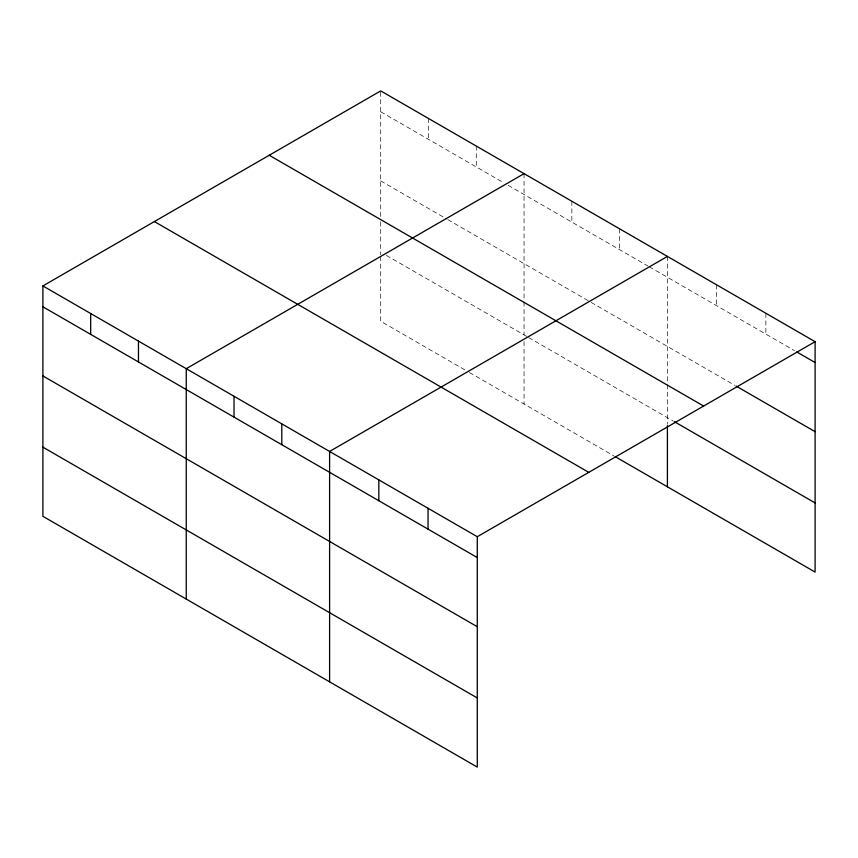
<?xml version="1.0" encoding="UTF-8"?>
<svg xmlns="http://www.w3.org/2000/svg" width="858" height="858" viewBox="0 0 858 858"><rect width="100%" height="100%" fill="white"/><g stroke="black" fill="none" stroke-linecap="round" stroke-linejoin="round"><path stroke-width="0.64" stroke-dasharray="4.29 3.22" d="M380.716 216.516L380.716 90.894M380.716 111.755L503.582 182.69M508.129 185.317L648.069 266.109M649.206 266.763L794.487 350.643M380.716 180.899L446.696 218.994M447.833 219.648L590.047 301.748M591.183 302.413L734.952 385.414M386.4 255.416L527.477 336.862M528.614 337.526L673.133 420.967M464.897 369.884L380.716 321.278L380.716 256.124M469.455 372.511L613.942 455.93M765.872 313.267L765.872 334.116M716.634 284.835L716.634 305.695M667.406 256.413L667.406 383.354M667.406 384.674L667.406 424.302M619.626 228.829L619.626 249.689M571.846 201.244L571.846 222.104M524.056 173.659L524.056 300.6M524.056 301.919L524.056 334.899M524.056 341.548L524.056 404.043M476.276 146.064L476.276 166.924M428.496 118.479L428.496 139.339M380.716 221.793L380.716 254.794"/><path stroke-width="1.29" d="M42.9 285.929L477.284 536.722L477.284 767.106L42.9 516.312L42.9 285.929L380.716 90.894L815.1 341.688L815.1 572.072L615.079 456.585M524.056 173.659L186.25 368.693L186.25 599.077M667.406 256.413L329.601 451.447L329.601 681.831M477.284 536.722L815.1 341.688M796.782 351.962L815.1 362.537M736.1 386.079L815.1 431.681M269.23 155.255L703.624 406.049M674.281 421.621L815.1 502.927M154.376 221.568L588.77 472.361M42.9 306.789L477.284 557.571M42.9 375.933L477.284 626.726M42.9 447.168L477.284 697.962M667.406 425.632L667.406 486.797M428.056 508.301L428.056 529.15M378.828 479.879L378.828 500.729M281.81 423.863L281.81 444.723M234.03 396.278L234.03 417.138M138.47 341.098L138.47 361.958M90.68 313.513L90.68 334.373"/></g></svg>
